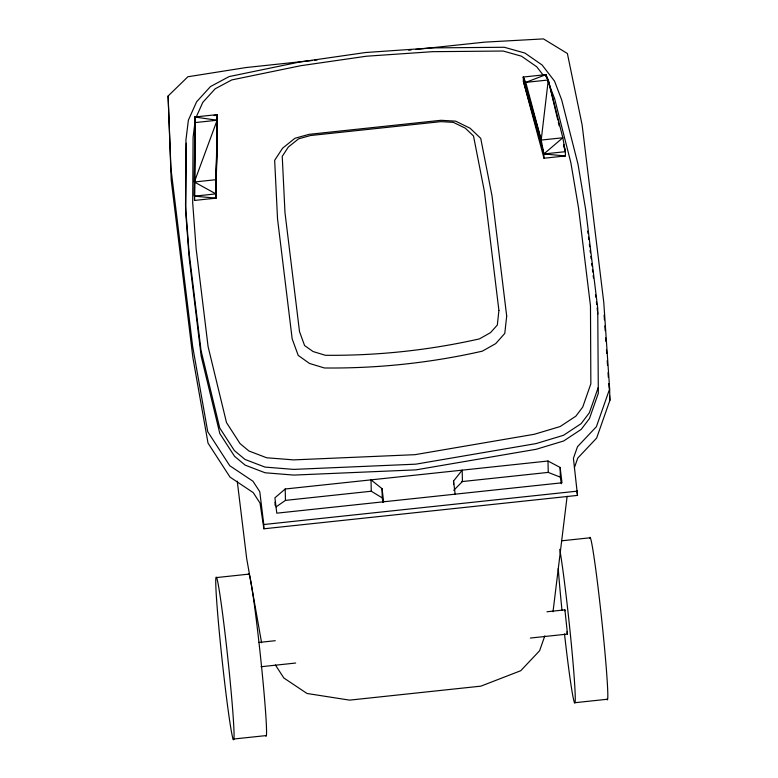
<?xml version="1.0" encoding="UTF-8"?>
<svg xmlns="http://www.w3.org/2000/svg" width="778" height="778" viewBox="0 0 778 778"><rect width="100%" height="100%" fill="white"/><g stroke="black" fill="none" stroke-linecap="round" stroke-linejoin="round"><path stroke-width="1.17" d="M194.607 122.642L194.529 200.432L215.983 198.147L217.402 114.59L194.733 117.001L194.607 122.642L217.12 120.24L217.402 114.59L214.057 115.591M215.983 198.147L217.402 114.59L215.885 193.878L194.432 196.163L194.733 117.001L217.12 120.24L215.983 198.147L194.432 196.163L194.733 117.001L194.899 119.122M194.529 200.432L194.782 123.624L193.09 137.405L192.691 202.893L196.134 248.62L208.086 346.58L226.505 422.61L240.003 443.538L248.902 450.977L266.689 457.775L293.695 459.886L414.966 454.683L534.369 434.26L560.179 426.529L575.866 416.162L582.741 407.04L590.852 383.807L590.473 305.861L578.521 207.911L570.848 162.621L554.675 98.903L548.013 81.398M194.733 117.001L194.364 181.994L215.885 193.878L217.12 120.24L194.364 181.994L215.973 179.689M194.432 196.163L194.831 121.271M564.779 610.798L564.906 609.864L567.493 634.07L530.343 638.057M565.431 155.95L543.88 153.966L541.206 140.069L548.276 79.988L545.962 74.62L523.293 77.032L523.39 81.301L543.978 158.235L565.431 155.95L565.334 151.681L562.825 137.764L548.276 79.988L525.772 82.39L523.293 77.032L543.88 153.966L543.978 158.235M553.012 611.761L567.123 496.315M186.37 143.249L185.67 211.665L189.161 257.771L201.181 356.246L219.834 433.609L234.548 456.307L245.167 465.147L265.113 472.771L293.792 475.086L415.967 469.863L536.256 449.266L563.651 440.98L581.244 429.359L589.471 418.515L598.321 393.308L597.737 308.321L585.717 209.846L578.005 164.187L561.677 99.876L554.529 81.136L542.11 65.002L524.936 53.079L504.3 47.264L432.364 47.896L365.592 52.515L299.423 62.055L229.17 76.565L210.478 86.562L196.61 101.792L188.393 120.123L185.952 139.884L185.543 205.976L189.025 252.082L201.045 350.557L219.707 427.919L234.411 450.618L245.041 459.458L264.987 467.082L293.666 469.397L415.841 464.165L536.13 443.577L563.515 435.291L581.117 423.67L589.335 412.817L598.194 387.619M415.919 49.461L484.597 42.148L543.462 38.9L567.386 53.507L582.109 124.869L603.786 302.496L609.641 388.932L596.395 426.694L577.509 446.689L573.415 458.31L577.519 495.401L263.878 528.797L260.027 503.084L253.239 492.63L230.025 477.109L208.018 443.11L192.895 357.656L171.209 180.029L168.097 96.025L187.887 76.759L246.033 67.55L312.299 60.49M609.641 388.932L609.903 400.31L596.648 438.072L577.772 458.067L574.417 467.578M544.833 635.85L539.611 650.729L520.735 670.724L480.882 686.147L349.575 700.132L307.028 693.48L283.814 677.969L275.402 664.966M196.357 116.739L202.805 102.365L215.146 88.809L231.756 79.93L300.726 65.712L366.331 56.23L432.529 51.679L503.152 51.037L521.484 56.191L536.771 66.801L543.2 75.165M453.623 484.519L453.545 481.047L462.181 470.155L462.433 481.533L453.759 490.296M285.205 489.002L274.916 497.803L276.793 513.169L561.998 482.798L560.121 467.432L547.984 461.014L285.205 489.002L285.458 500.38L276.083 506.886M523.39 81.301L543.88 153.966L562.825 137.764L541.206 140.069L523.293 77.032M314.711 60.237L317.113 59.974M408.683 50.23L411.095 49.967M543.88 153.966L565.334 151.681L563.651 144.63M285.458 500.38L371.271 491.239L382.251 497.91L382.941 502.481M461.626 481.621L548.373 472.382M263.878 528.797L263.781 524.528L577.422 491.132M216.624 577.558L249.125 574.096M561.512 540.827L590.395 537.754M258.529 642.492L275.256 640.702M546.983 611.771L564.906 609.864M261.009 666.736L295.659 663.041M233.128 739.081A81.709 2.927 83.9 0 0 224.142 626.037A81.709 2.927 83.9 0 0 217.363 609.962A81.709 2.927 83.9 0 0 233.128 739.081L265.629 735.638M574.397 702.758L606.898 699.296M561.327 483.731L560.345 477.167L548.247 472.402L547.984 461.014M383.642 501.791L382.047 488.662L371.009 479.861L371.271 491.239M541.206 140.069L525.772 82.39L545.962 74.62L546.846 78.121L545.962 74.62L546.01 76.75M563.573 144.669L565.334 151.681M567.386 634.109L566.929 631.785M548.276 79.988L557.787 119.948M558.341 122.302L559.178 125.822M261.593 642.774L246.684 558.507L237.241 481.125M576.819 490.724L577.519 495.401M587.75 231.144L588.042 233.546M588.489 237.154L588.781 239.556M589.364 244.35L589.656 246.752M590.094 250.36L590.385 252.762M590.833 256.361L591.124 258.763M591.708 263.567L592 265.969M592.437 269.577L592.739 271.979M593.176 275.577L593.468 277.979M595.52 294.794L595.812 297.196M596.395 302L596.697 304.402M597.134 308L597.864 314.011M453.545 481.047L455.149 494.176M263.781 524.528L259.774 491.706L252.976 481.242L229.763 465.73L207.755 431.722L192.633 346.278L170.956 168.651L168.097 96.025M604.127 315.08L604.448 319.875M604.856 325.885L605.187 330.679M605.673 337.885L605.916 341.484M606.48 349.896L606.733 353.494M607.219 360.7L607.54 365.495M608.026 372.701L608.357 377.505M608.766 383.505L609.086 388.31M609.573 395.506L609.903 400.31M560.121 467.432L560.345 477.167M382.047 488.662L382.251 497.91M275.013 502.131L275.091 505.369M248.396 574.456A81.709 2.927 83.9 0 1 260.183 653.501A81.709 2.927 83.9 0 1 265.619 735.55M589.666 538.123A81.709 2.927 83.9 0 1 601.452 617.168A81.709 2.927 83.9 0 1 606.898 699.218M559.742 549.336A81.709 2.927 83.9 0 1 574.874 687.81A81.709 2.927 83.9 0 1 564.507 633.944M561.998 610.409A81.709 2.927 83.9 0 1 558.244 568.524M498.912 310.432L497.327 325.039L490.519 332.644L479.423 338.887A616.487 566.219 -1.3 0 1 325.36 355.283L313.057 351.539L304.587 345.558L299.52 331.661L284.981 212.598L282.239 156.368L288.337 147.023L298.616 138.824L310.48 135.528L440.97 121.631L453.321 122.35L465.312 128.185L473.51 135.994L484.383 191.369L498.912 310.432M506.692 316.062L504.776 333.422L495.732 343.604L482.331 351.16A626.591 575.487 -1.3 0 1 324.368 367.975L309.498 363.443L298.227 355.42L292.178 338.907L277.532 218.871L274.663 160.307L282.57 148.209L294.94 138.27L309.031 134.351L440.99 120.298L455.655 121.154L470.106 128.234L480.726 138.367L492.046 196.027L506.692 316.062"/></g></svg>
